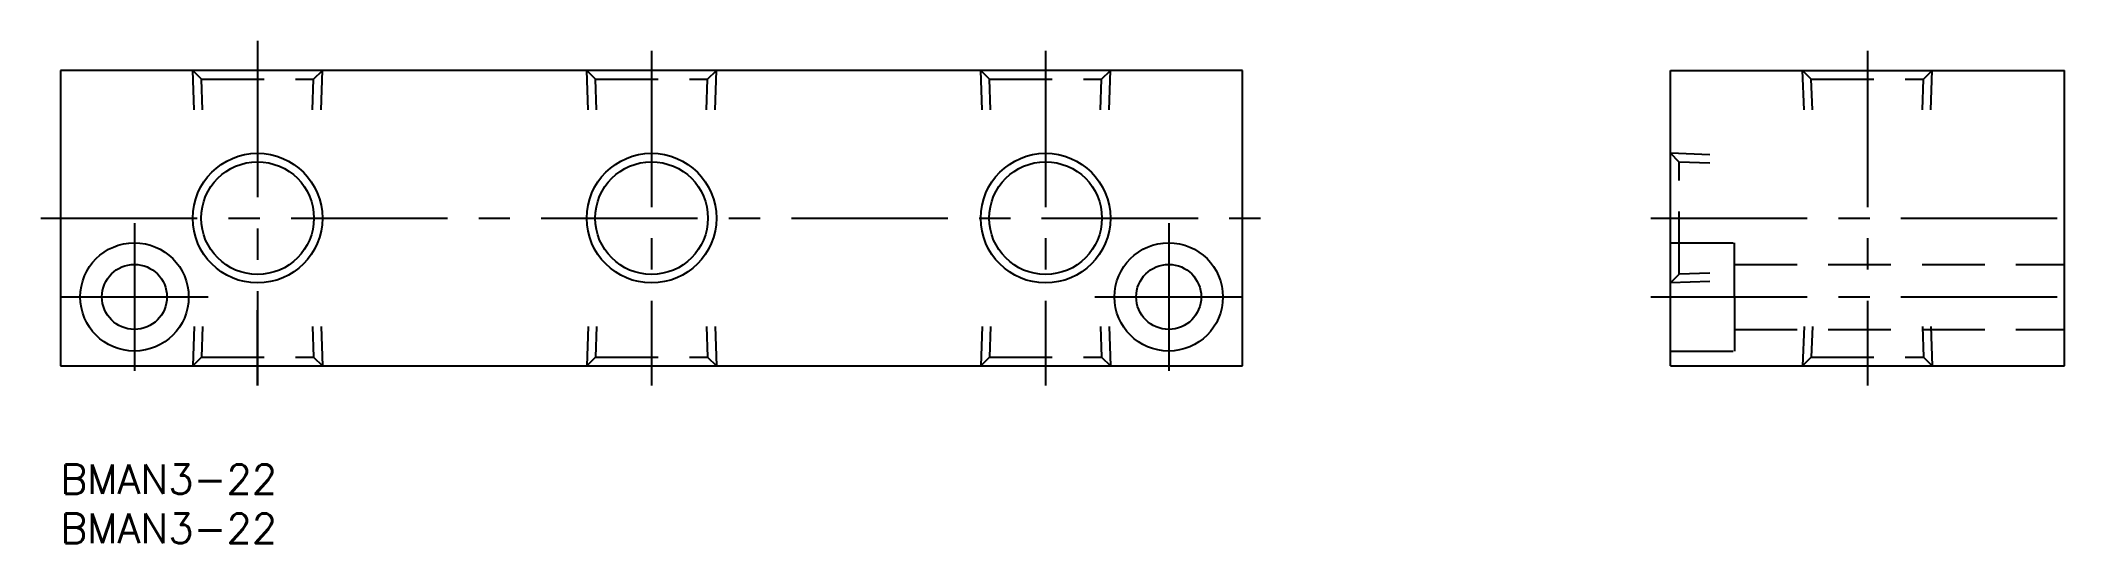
# Model space of a CAD drawing. Extents: x -2 to 205, y -8 to 43.
import ezdxf

# ---------------------------------------------------------------- set-up
doc = ezdxf.new("R2010")
doc.units = 0
doc.header["$LTSCALE"] = 0.5
doc.linetypes.add('CENTER', pattern=[50.8, 31.75, -6.35, 6.35, -6.35])
doc.linetypes.add('DASHED', pattern=[19.05, 12.7, -6.35])
for name, color, linetype in [('MSM_CENTER', 1, 'CENTER'), ('MSM_CONTINUOUS', 7, 'CONTINUOUS'), ('MSM_DASHED', 4, 'DASHED'), ('MSM_NARROW', 5, 'CONTINUOUS'), ('MSM_PART_NUMBER', 7, 'CONTINUOUS')]:
    doc.layers.add(name, color=color, linetype=linetype)
doc.styles.get("Standard").update_dxf_attribs({"font": 'txt.shx', "height": 2, "bigfont": 'bigfont.shx'})

# ---------------------------------------------------------------- blocks, each defined once
blk = doc.blocks.new('*U35')
at = {"layer": 'MSM_PART_NUMBER'}
blk.add_text('BMAN3-22', height=3, dxfattribs=at).set_placement((0, -3))
blk = doc.blocks.new('*U36')
at = {"layer": 'MSM_PART_NUMBER'}
blk.add_text('BMAN3-22', height=3, dxfattribs=at).set_placement((0, -8))

msp = doc.modelspace()

# ---------------------------------------------------------------- linework, layer by layer
at = {"layer": 'MSM_CENTER'}
for p, q in [((20, 43), (20, 8)), ((60, 42), (60, 8)), ((100, 42), (100, 8)), ((183.44, 42), (183.44, 8)), ((-2, 25), (122, 25)), ((161.44, 25), (205.44, 25)), ((7.5, 24.5), (7.5, 9.5)), ((112.5, 24.5), (112.5, 9.5)), ((0, 17), (15, 17)), ((105, 17), (120, 17)), ((161.44, 17), (205.44, 17)), ((20, 8), (20, 15.64))]:
    msp.add_line(p, q, dxfattribs=at)
at = {"layer": 'MSM_CONTINUOUS', "color": 7, "linetype": 'CONTINUOUS'}
for p, q in [((120, 40), (0, 40)), ((0, 40), (0, 10)), ((120, 10), (120, 40)), ((163.44, 40), (203.44, 40)), ((163.44, 10), (163.44, 40)), ((203.44, 10), (203.44, 40)), ((0, 10), (120, 10)), ((163.44, 10), (203.44, 10))]:
    msp.add_line(p, q, dxfattribs=at)
at = {"layer": 'MSM_CONTINUOUS'}
for p, q in [((60, 40), (60, 40)), ((90, 40), (90, 40))]:
    msp.add_line(p, q, dxfattribs=at)
for centre in [(20, 25), (60, 25), (100, 25)]:
    msp.add_circle(centre, 5.72, dxfattribs=at)
at = {"layer": 'MSM_CONTINUOUS', "color": 7, "linetype": 'CONTINUOUS'}
for centre, radius in [((7.5, 17), 5.5), ((112.5, 17), 5.5), ((7.5, 17), 3.3), ((112.5, 17), 3.3)]:
    msp.add_circle(centre, radius, dxfattribs=at)
at = {"layer": 'MSM_DASHED'}
for p, q in [((14.31, 39.11), (13.42, 40)), ((13.56, 36), (13.42, 40)), ((25.69, 39.11), (26.58, 40)), ((26.44, 36), (26.58, 40)), ((54.31, 39.11), (53.42, 40)), ((53.56, 36), (53.42, 40)), ((65.69, 39.11), (66.58, 40)), ((66.44, 36), (66.58, 40)), ((94.31, 39.11), (93.42, 40)), ((93.56, 36), (93.42, 40)), ((105.69, 39.11), (106.58, 40)), ((106.44, 36), (106.58, 40)), ((177.74, 39.11), (176.86, 40)), ((177, 36), (176.86, 40)), ((189.13, 39.11), (190.01, 40)), ((189.88, 36), (190.01, 40)), ((14.31, 39.11), (25.69, 39.11)), ((14.42, 36), (14.31, 39.11)), ((25.58, 36), (25.69, 39.11)), ((54.31, 39.11), (65.69, 39.11)), ((54.42, 36), (54.31, 39.11)), ((65.58, 36), (65.69, 39.11)), ((94.31, 39.11), (105.69, 39.11)), ((94.42, 36), (94.31, 39.11)), ((105.58, 36), (105.69, 39.11)), ((177.74, 39.11), (189.13, 39.11)), ((177.85, 36), (177.74, 39.11)), ((189.02, 36), (189.13, 39.11)), ((164.32, 30.69), (163.44, 31.58)), ((167.44, 31.44), (163.44, 31.58)), ((164.32, 19.31), (164.32, 30.69)), ((167.44, 30.58), (164.32, 30.69)), ((163.44, 22.5), (169.94, 22.5)), ((169.94, 17), (169.94, 22.5)), ((164.32, 19.31), (163.44, 18.42)), ((167.44, 19.42), (164.32, 19.31)), ((169.94, 20.3), (203.44, 20.3)), ((167.44, 18.56), (163.44, 18.42)), ((169.94, 17), (169.94, 11.5)), ((13.56, 14), (13.42, 10)), ((14.42, 14), (14.31, 10.89)), ((25.58, 14), (25.69, 10.89)), ((26.44, 14), (26.58, 10)), ((53.56, 14), (53.42, 10)), ((54.42, 14), (54.31, 10.89)), ((65.58, 14), (65.69, 10.89)), ((66.44, 14), (66.58, 10)), ((93.56, 14), (93.42, 10)), ((94.42, 14), (94.31, 10.89)), ((105.58, 14), (105.69, 10.89)), ((106.44, 14), (106.58, 10)), ((169.94, 13.7), (203.44, 13.7)), ((177, 14), (176.86, 10)), ((177.85, 14), (177.74, 10.89)), ((189.02, 14), (189.13, 10.89)), ((189.88, 14), (190.01, 10)), ((14.31, 10.89), (13.42, 10)), ((14.31, 10.89), (25.69, 10.89)), ((25.69, 10.89), (26.58, 10)), ((54.31, 10.89), (53.42, 10)), ((54.31, 10.89), (65.69, 10.89)), ((65.69, 10.89), (66.58, 10)), ((94.31, 10.89), (93.42, 10)), ((94.31, 10.89), (105.69, 10.89)), ((105.69, 10.89), (106.58, 10)), ((163.44, 11.5), (169.94, 11.5)), ((177.74, 10.89), (176.86, 10)), ((177.74, 10.89), (189.13, 10.89)), ((189.13, 10.89), (190.01, 10))]:
    msp.add_line(p, q, dxfattribs=at)
at = {"layer": 'MSM_NARROW'}
for centre in [(20, 25), (60, 25), (100, 25)]:
    msp.add_circle(centre, 6.58, dxfattribs=at)

# ---------------------------------------------------------------- block references
at = {"layer": 'MSM_CONTINUOUS'}
for name in ['*U35', '*U36']:
    msp.add_blockref(name, (0, 0), dxfattribs=at)

doc.saveas('drawing.dxf')
